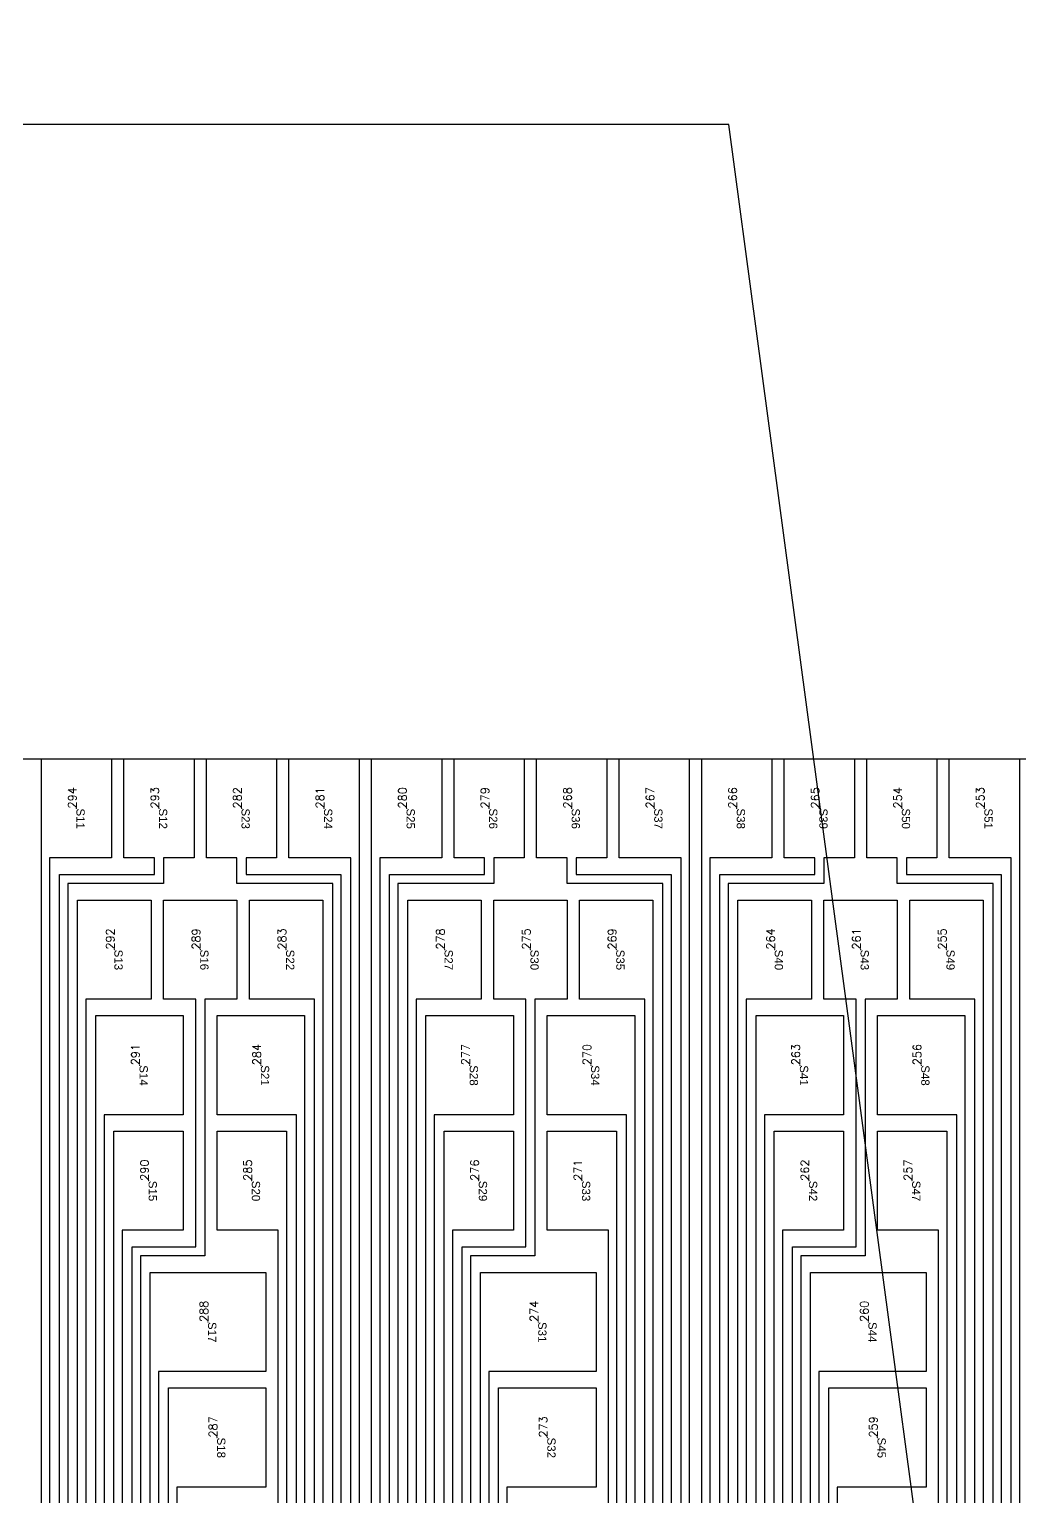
# Model space of a CAD drawing. Extents: x 10 to 206, y -65 to 73.
# Drawn here: x 58.5 to 59.7, y 40.258 to 42.035 of the extents above; entities that cross this region are included whole.
import ezdxf
from ezdxf.enums import TextEntityAlignment as Align

# ---------------------------------------------------------------- set-up
doc = ezdxf.new("R2010")
doc.units = 0
doc.header["$LTSCALE"] = 0.5
doc.layers.get('0').update_dxf_attribs({"lineweight": 13})
for name, color, linetype in [('01 Copper', 3, 'Continuous'), ('02 Polyimide', 160, 'Continuous'), ('08 Dimension&pin assignment', 7, 'Continuous')]:
    doc.layers.add(name, color=color, linetype=linetype)
doc.layers.add('13 OL no.', color=190, linetype='Continuous', lineweight=0)
doc.layers.add('14 OL name', color=220, linetype='Continuous', lineweight=0)
doc.styles.add('BWCUSTNM', font='txt.shx', dxfattribs={"bigfont": 'AllInOneBig.shx'})
doc.styles.add('MBC_Arial_Font', font='arial.ttf')
doc.styles.get("Standard").update_dxf_attribs({"font": 'romans.shx', "width": 0.75, "bigfont": 'AllInOneBig.shx'})
doc.dimstyles.new('ISO-25', dxfattribs={"dimtxt": 0.5, "dimasz": 0.8, "dimexe": 0.1, "dimexo": 0.1, "dimgap": 0.1, "dimtad": 1, "dimdec": 3, "dimzin": 1, "dimdsep": 46, "dimtxsty": 'Standard', "dimcen": 0.5, "dimadec": 0, "dimazin": 0, "dimtfac": 1, "dimtdec": 3, "dimtmove": 0, "dimatfit": 3, "dimfxl": 0, "dimarcsym": 0})
doc.dimstyles.new('ISO-25$0', dxfattribs={"dimtxt": 0.5, "dimasz": 1, "dimexe": 0.1, "dimexo": 0.1, "dimgap": 0.1, "dimtad": 1, "dimdec": 3, "dimzin": 1, "dimdsep": 46, "dimtxsty": 'Standard', "dimcen": 0.5, "dimadec": 0, "dimazin": 0, "dimtfac": 1, "dimtdec": 3, "dimtmove": 0, "dimatfit": 3, "dimfxl": 0, "dimarcsym": 0})

# ---------------------------------------------------------------- blocks, each defined once
blk = doc.blocks.new('*D602')
at = {"layer": '08 Dimension&pin assignment', "color": 0, "lineweight": -2, "transparency": 16777216}
for p, q in [((55.9754, 38.2669), (55.9754, 46.9014)), ((62.1073, 42.4464), (62.1073, 46.9014)), ((55.9754, 46.8014), (49.3147, 46.8014)), ((61.3073, 46.8014), (56.7754, 46.8014))]:
    blk.add_line(p, q, dxfattribs=at)
at = {"layer": '08 Dimension&pin assignment', "color": 0, "transparency": 16777216}
for points in [[(56.7754, 46.9348), (56.7754, 46.6681), (55.9754, 46.8014)], [(61.3073, 46.6681), (61.3073, 46.9348), (62.1073, 46.8014)]]:
    blk.add_solid(points, dxfattribs=at)
at = {"layer": 'Defpoints', "color": 0, "transparency": 16777216}
for p in [(55.9754, 46.8014), (62.1073, 42.3464), (55.9754, 38.1669)]:
    blk.add_point(p, dxfattribs=at)
at = {"layer": '08 Dimension&pin assignment', "color": 0, "transparency": 16777216, "insert": (52.1557, 47.2824), "char_height": 0.5, "attachment_point": 5}
blk.add_mtext('6.1318644%%P{\\C2;0.1}(SR)', dxfattribs=at)
blk = doc.blocks.new('*D603')
at = {"layer": '08 Dimension&pin assignment', "color": 0, "lineweight": -2, "transparency": 16777216}
for p, q in [((57.0683, 38.6369), (57.0683, 48.9014)), ((67.1463, 38.6369), (67.1463, 48.9014)), ((57.8683, 48.8014), (66.3463, 48.8014))]:
    blk.add_line(p, q, dxfattribs=at)
at = {"layer": '08 Dimension&pin assignment', "color": 0, "transparency": 16777216}
for points in [[(57.8683, 48.9348), (57.8683, 48.6681), (57.0683, 48.8014)], [(66.3463, 48.6681), (66.3463, 48.9348), (67.1463, 48.8014)]]:
    blk.add_solid(points, dxfattribs=at)
at = {"layer": 'Defpoints', "color": 0, "transparency": 16777216}
for p in [(67.1463, 48.8014), (57.0683, 38.5369), (67.1463, 38.5369)]:
    blk.add_point(p, dxfattribs=at)
at = {"layer": '08 Dimension&pin assignment', "color": 0, "transparency": 16777216, "insert": (62.1073, 49.2824), "char_height": 0.5, "attachment_point": 5}
blk.add_mtext('*10.0780%%P0.003(Mark~Mark) after IC', dxfattribs=at)
blk = doc.blocks.new('*D605')
at = {"layer": '08 Dimension&pin assignment', "color": 0, "lineweight": -2, "transparency": 16777216}
for p, q in [((57.2792, 38.7952), (57.2792, 44.9014)), ((66.9353, 38.7952), (66.9353, 44.9014)), ((58.0792, 44.8014), (66.1353, 44.8014))]:
    blk.add_line(p, q, dxfattribs=at)
at = {"layer": '08 Dimension&pin assignment', "color": 0, "transparency": 16777216}
for points in [[(58.0792, 44.9348), (58.0792, 44.6681), (57.2792, 44.8014)], [(66.1353, 44.6681), (66.1353, 44.9348), (66.9353, 44.8014)]]:
    blk.add_solid(points, dxfattribs=at)
at = {"layer": 'Defpoints', "color": 0, "transparency": 16777216}
for p in [(66.9353, 44.8014), (57.2792, 38.6952), (66.9353, 38.6952)]:
    blk.add_point(p, dxfattribs=at)
at = {"layer": '08 Dimension&pin assignment', "color": 0, "transparency": 16777216, "insert": (62.1073, 45.2824), "char_height": 0.5, "attachment_point": 5}
blk.add_mtext('*P0.03*(323-1)*0.9996=*9.656136%%P0.003(Total pitch) after IC', dxfattribs=at)
blk = doc.blocks.new('*D606')
at = {"layer": '08 Dimension&pin assignment', "color": 0, "lineweight": -2, "transparency": 16777216}
for p, q in [((44.6198, 41.2514), (44.6198, 53.9014)), ((79.5948, 41.2514), (79.5948, 53.9014)), ((45.4198, 53.8014), (78.7948, 53.8014))]:
    blk.add_line(p, q, dxfattribs=at)
at = {"layer": '08 Dimension&pin assignment', "color": 0, "transparency": 16777216}
for points in [[(45.4198, 53.9348), (45.4198, 53.6681), (44.6198, 53.8014)], [(78.7948, 53.9348), (78.7948, 53.6681), (79.5948, 53.8014)]]:
    blk.add_solid(points, dxfattribs=at)
at = {"layer": '08 Dimension&pin assignment', "color": 0, "transparency": 16777216, "insert": (62.1014, 54.1514), "char_height": 0.5, "attachment_point": 5}
blk.add_mtext('34.975%%P0.2', dxfattribs=at)
blk = doc.blocks.new('*D622')
at = {"layer": '08 Dimension&pin assignment', "color": 0, "lineweight": -2, "transparency": 16777216}
for p, q in [((46.1973, 39.1364), (46.1973, 52.9014)), ((78.0173, 39.1364), (78.0173, 52.9014)), ((46.9973, 52.8014), (77.2173, 52.8014))]:
    blk.add_line(p, q, dxfattribs=at)
at = {"layer": '08 Dimension&pin assignment', "color": 0, "transparency": 16777216}
for points in [[(46.9973, 52.9348), (46.9973, 52.6681), (46.1973, 52.8014)], [(77.2173, 52.9348), (77.2173, 52.6681), (78.0173, 52.8014)]]:
    blk.add_solid(points, dxfattribs=at)
at = {"layer": '08 Dimension&pin assignment', "color": 0, "transparency": 16777216, "insert": (62.1014, 53.1514), "char_height": 0.5, "width": 4.25, "attachment_point": 5}
blk.add_mtext('31.820%%P0.07', dxfattribs=at)
blk = doc.blocks.new('*D626')
at = {"layer": '08 Dimension&pin assignment', "color": 0, "lineweight": -2, "transparency": 16777216}
for p, q in [((47.8345, 43.0835), (54.2023, 43.0835)), ((54.2023, 43.0835), (56.6015, 36.6674)), ((58.6329, 31.2348), (56.8817, 35.9181)), ((58.9131, 30.4855), (59.1932, 29.7361))]:
    blk.add_line(p, q, dxfattribs=at)
at = {"layer": '08 Dimension&pin assignment', "color": 0, "transparency": 16777216}
for points in [[(56.7263, 36.7141), (56.4766, 36.6207), (56.8817, 35.9181)], [(59.0379, 30.5322), (58.7882, 30.4388), (58.6329, 31.2348)]]:
    blk.add_solid(points, dxfattribs=at)
at = {"layer": '08 Dimension&pin assignment', "color": 0, "transparency": 16777216, "insert": (50.9684, 43.5644), "char_height": 0.5, "attachment_point": 5}
blk.add_mtext('∅5.000(Tape NG hole)', dxfattribs=at)
blk = doc.blocks.new('*D629')
at = {"layer": '08 Dimension&pin assignment', "color": 0, "lineweight": -2, "transparency": 16777216}
for p, q in [((55.6423, 35.3125), (55.6423, 51.9014)), ((68.5723, 35.3125), (68.5723, 51.9014)), ((56.4423, 51.8014), (67.7723, 51.8014))]:
    blk.add_line(p, q, dxfattribs=at)
at = {"layer": '08 Dimension&pin assignment', "color": 0, "transparency": 16777216}
for points in [[(56.4423, 51.9348), (56.4423, 51.6681), (55.6423, 51.8014)], [(67.7723, 51.9348), (67.7723, 51.6681), (68.5723, 51.8014)]]:
    blk.add_solid(points, dxfattribs=at)
at = {"layer": '08 Dimension&pin assignment', "color": 0, "transparency": 16777216, "insert": (62.1073, 52.2824), "char_height": 0.5, "attachment_point": 5}
blk.add_mtext('12.930±0.1(Cutline)', dxfattribs=at)
blk = doc.blocks.new('*D632')
at = {"layer": '08 Dimension&pin assignment', "color": 0, "lineweight": -2, "transparency": 16777216}
for p, q in [((86.5948, 34.3764), (86.5948, 45.0329)), ((57.8573, 33.5764), (86.6948, 33.5764)), ((79.6948, 33.5764), (86.6948, 33.5764)), ((86.5948, 32.7764), (86.5948, 31.9764))]:
    blk.add_line(p, q, dxfattribs=at)
at = {"layer": '08 Dimension&pin assignment', "color": 0, "transparency": 16777216}
for points in [[(86.4614, 34.3764), (86.7281, 34.3764), (86.5948, 33.5764)], [(86.4614, 32.7764), (86.7281, 32.7764), (86.5948, 33.5764)]]:
    blk.add_solid(points, dxfattribs=at)
at = {"layer": '08 Dimension&pin assignment', "color": 0, "transparency": 16777216, "insert": (86.1138, 41.0847), "char_height": 0.5, "attachment_point": 5, "rotation": 90}
blk.add_mtext('0%%P1(%%C5mm Tape NG Hole)', dxfattribs=at)
blk = doc.blocks.new('*D634')
at = {"layer": '08 Dimension&pin assignment', "color": 0, "lineweight": -2, "transparency": 16777216}
for p, q in [((57.1158, 41.2514), (57.1158, 47.9014)), ((67.0988, 41.2514), (67.0988, 47.9014)), ((66.2988, 47.8014), (57.9158, 47.8014))]:
    blk.add_line(p, q, dxfattribs=at)
at = {"layer": '08 Dimension&pin assignment', "color": 0, "transparency": 16777216}
for points in [[(57.9158, 47.9348), (57.9158, 47.6681), (57.1158, 47.8014)], [(66.2988, 47.9348), (66.2988, 47.6681), (67.0988, 47.8014)]]:
    blk.add_solid(points, dxfattribs=at)
at = {"layer": '08 Dimension&pin assignment', "color": 0, "transparency": 16777216, "insert": (62.1073, 48.2824), "char_height": 0.5, "attachment_point": 5}
blk.add_mtext('9.983(MARK)', dxfattribs=at)
blk = doc.blocks.new('*D635')
at = {"layer": '08 Dimension&pin assignment', "color": 0, "lineweight": -2, "transparency": 16777216}
for p, q in [((57.3051, 37.7672), (57.3051, 49.9014)), ((66.9094, 37.7672), (66.9094, 49.9014)), ((58.1051, 49.8014), (66.1094, 49.8014))]:
    blk.add_line(p, q, dxfattribs=at)
at = {"layer": '08 Dimension&pin assignment', "color": 0, "transparency": 16777216}
for points in [[(58.1051, 49.9348), (58.1051, 49.6681), (57.3051, 49.8014)], [(66.1094, 49.9348), (66.1094, 49.6681), (66.9094, 49.8014)]]:
    blk.add_solid(points, dxfattribs=at)
at = {"layer": 'Defpoints', "color": 0, "transparency": 16777216}
for p in [(66.9094, 49.8014), (57.3051, 37.6672), (66.9094, 37.6672)]:
    blk.add_point(p, dxfattribs=at)
at = {"layer": '08 Dimension&pin assignment', "color": 0, "transparency": 16777216, "insert": (62.1073, 50.2824), "char_height": 0.5, "width": 8.508446, "attachment_point": 5}
blk.add_mtext('9.604±0.1(Cutline)', dxfattribs=at)
blk = doc.blocks.new('*D639')
at = {"layer": '08 Dimension&pin assignment', "color": 0, "lineweight": -2, "transparency": 16777216}
for p, q in [((56.6923, 34.1764), (56.6923, 45.9014)), ((62.1073, 42.4464), (62.1073, 45.9014)), ((61.3073, 45.8014), (57.4923, 45.8014))]:
    blk.add_line(p, q, dxfattribs=at)
at = {"layer": '08 Dimension&pin assignment', "color": 0, "transparency": 16777216}
for points in [[(57.4923, 45.9348), (57.4923, 45.6681), (56.6923, 45.8014)], [(61.3073, 45.9348), (61.3073, 45.6681), (62.1073, 45.8014)]]:
    blk.add_solid(points, dxfattribs=at)
at = {"layer": '08 Dimension&pin assignment', "color": 0, "transparency": 16777216, "insert": (59.3998, 46.2824), "char_height": 0.5, "attachment_point": 5}
blk.add_mtext('5.415{\\A1;\\Fromans,bigfont|c128;%%P0.1\\Fromans,bigfont|c136;5\\Fromans,bigfont|c128;(\\Fromans,bigfont|c136;SR\\Fromans,bigfont|c128;)}', dxfattribs=at)
blk = doc.blocks.new('*D644')
at = {"layer": '08 Dimension&pin assignment', "color": 0, "lineweight": -2, "transparency": 16777216}
for p, q in [((56.7683, 38.5369), (56.7683, 50.9014)), ((67.4463, 38.5369), (67.4463, 50.9014)), ((57.5683, 50.8014), (66.6463, 50.8014))]:
    blk.add_line(p, q, dxfattribs=at)
at = {"layer": '08 Dimension&pin assignment', "color": 0, "transparency": 16777216}
for points in [[(57.5683, 50.9348), (57.5683, 50.6681), (56.7683, 50.8014)], [(66.6463, 50.9348), (66.6463, 50.6681), (67.4463, 50.8014)]]:
    blk.add_solid(points, dxfattribs=at)
at = {"layer": '08 Dimension&pin assignment', "color": 0, "transparency": 16777216, "insert": (62.1073, 51.2824), "char_height": 0.5, "width": 7.421255, "attachment_point": 5}
blk.add_mtext('10.678±0.1(Cutline)', dxfattribs=at)
blk = doc.blocks.new('*D692')
at = {"layer": '08 Dimension&pin assignment', "color": 0, "lineweight": -2, "transparency": 16777216}
for p, q in [((57.1453, 33.9409), (57.1453, 43.8654)), ((67.0692, 33.9409), (67.0692, 43.8654)), ((57.9453, 43.7654), (66.2692, 43.7654)), ((67.0692, 43.7654), (78.7121, 43.7654))]:
    blk.add_line(p, q, dxfattribs=at)
at = {"layer": '08 Dimension&pin assignment', "color": 0, "transparency": 16777216}
for points in [[(57.9453, 43.8987), (57.9453, 43.632), (57.1453, 43.7654)], [(66.2692, 43.632), (66.2692, 43.8987), (67.0692, 43.7654)]]:
    blk.add_solid(points, dxfattribs=at)
at = {"layer": 'Defpoints', "color": 0, "transparency": 16777216}
for p in [(67.0692, 43.7654), (57.1453, 33.8409), (67.0692, 33.8409)]:
    blk.add_point(p, dxfattribs=at)
at = {"layer": '08 Dimension&pin assignment', "color": 0, "transparency": 16777216, "insert": (73.2907, 44.2463), "char_height": 0.5, "attachment_point": 5}
blk.add_mtext('{\\Fromans,chineset|c0;\\C2;9.9\\Fromans.shx,chineset.shx|c0;18*1.0006=9.9239508%%P0.005(I/L)}', dxfattribs=at)

msp = doc.modelspace()

# ---------------------------------------------------------------- linework, layer by layer
for p in [(58.55725674, 41.09142951), (58.65725674, 41.09142951), (58.75725674, 41.09142951), (58.85725674, 41.09142951), (58.95725674, 41.09142951), (59.05725674, 41.09142951), (59.15725674, 41.09142951), (59.25725674, 41.09142951), (59.35725674, 41.09142951), (59.45725674, 41.09142951), (59.55725674, 41.09142951), (59.65725674, 41.09142951), (58.60325674, 40.92042951), (58.70725674, 40.92042951), (58.81125674, 40.92042951), (59.00325674, 40.92042951), (59.10725674, 40.92042951), (59.21125674, 40.92042951), (59.40325674, 40.92042951), (59.50725674, 40.92042951), (59.61125674, 40.92042951), (58.63375674, 40.78042951), (58.78075674, 40.78042951), (59.03375674, 40.78042951), (59.18075674, 40.78042951), (59.43375674, 40.78042951), (59.58075674, 40.78042951), (58.64475674, 40.64042951), (58.76975674, 40.64042951), (59.04475674, 40.64042951), (59.16975674, 40.64042951), (59.44475674, 40.64042951), (59.56975674, 40.64042951), (58.71675674, 40.46942951), (59.11675674, 40.46942951), (59.51675674, 40.46942951), (58.72775674, 40.32942951), (59.12775674, 40.32942951), (59.52775674, 40.32942951)]:
    msp.add_point(p)
at = {"layer": '01 Copper'}
for points in [[(58.47070874, 35.77851352), (58.47070874, 38.57693204), (58.47370874, 38.58693204), (58.47370874, 38.68693204), (58.47070874, 38.69693204), (58.47070874, 39.81802861), (58.51475674, 39.90916839), (58.51475674, 41.15142951), (58.59975674, 41.15142951), (58.59975674, 41.03142951), (58.52475674, 41.03142951), (58.52475674, 39.89768625), (58.48670874, 39.81896109), (58.48670874, 38.69693204), (58.48370874, 38.68693204), (58.48370874, 38.58693204), (58.48670874, 38.57693204), (58.48670874, 35.77602542, -0.1359329595)], [(58.50069674, 35.7740713), (58.50069674, 38.57693204), (58.50369674, 38.58693204), (58.50369674, 38.68693204), (58.50069674, 38.69693204), (58.50069674, 39.81802861), (58.53675674, 39.89264041), (58.53675674, 41.01142951), (58.65175674, 41.01142951), (58.65175674, 41.03142951), (58.61475674, 41.03142951), (58.61475674, 41.15142951), (58.69975674, 41.15142951), (58.69975674, 41.03142951), (58.66275674, 41.03142951), (58.66275674, 41.00042951), (58.54675674, 41.00042951), (58.54675674, 39.88115827), (58.51669674, 39.81896109), (58.51669674, 38.69693204), (58.51369674, 38.68693204), (58.51369674, 38.58693204), (58.51669674, 38.57693204), (58.51669674, 35.77158321, -0.1359329595)], [(58.83056474, 35.7252069), (58.83056474, 38.57693204), (58.83356474, 38.58693204), (58.83356474, 38.68693204), (58.83056474, 38.69693204), (58.83056474, 39.81802864), (58.86775674, 39.89498262), (58.86775674, 41.00042951), (58.75175674, 41.00042951), (58.75175674, 41.03142951), (58.71475674, 41.03142951), (58.71475674, 41.15142951), (58.79975674, 41.15142951), (58.79975674, 41.03142951), (58.76275674, 41.03142951), (58.76275674, 41.01142951), (58.87775674, 41.01142951), (58.87775674, 39.88350049), (58.84656474, 39.81896111), (58.84656474, 38.69693204), (58.84356474, 38.68693204), (58.84356474, 38.58693204), (58.84656474, 38.57693204), (58.84656474, 35.72271881, -0.1359329595)], [(58.86055274, 35.72076469), (58.86055274, 38.57693204), (58.86355274, 38.58693204), (58.86355274, 38.68693204), (58.86055274, 38.69693204), (58.86055274, 39.81802863), (58.88975674, 39.87845464), (58.88975674, 41.03142951), (58.81475674, 41.03142951), (58.81475674, 41.15142951), (58.89975674, 41.15142951), (58.89975674, 39.86697251), (58.87655274, 39.8189611), (58.87655274, 38.69693204), (58.87355274, 38.68693204), (58.87355274, 38.58693204), (58.87655274, 38.57693204), (58.87655274, 35.71827659, -0.1359329595)], [(58.89054074, 35.71632247), (58.89054074, 38.57693204), (58.89354074, 38.58693204), (58.89354074, 38.68693204), (58.89054074, 38.69693204), (58.89054074, 39.81802863), (58.91475674, 39.86813396), (58.91475674, 41.15142951), (58.99975674, 41.15142951), (58.99975674, 41.03142951), (58.92475674, 41.03142951), (58.92475674, 39.85665183), (58.90654074, 39.8189611), (58.90654074, 38.69693204), (58.90354074, 38.68693204), (58.90354074, 38.58693204), (58.90654074, 38.57693204), (58.90654074, 35.71383438, -0.1359329595)], [(58.92052874, 35.71188025), (58.92052874, 38.57693204), (58.92352874, 38.58693204), (58.92352874, 38.68693204), (58.92052874, 38.69693204), (58.92052874, 39.81802862), (58.93675674, 39.85160598), (58.93675674, 41.01142951), (59.05175674, 41.01142951), (59.05175674, 41.03142951), (59.01475674, 41.03142951), (59.01475674, 41.15142951), (59.09975674, 41.15142951), (59.09975674, 41.03142951), (59.06275674, 41.03142951), (59.06275674, 41.00042951), (58.94675674, 41.00042951), (58.94675674, 39.84012385), (58.93652874, 39.81896109), (58.93652874, 38.69693204), (58.93352874, 38.68693204), (58.93352874, 38.58693204), (58.93652874, 38.57693204), (58.93652874, 35.70939216, -0.1359329595)], [(59.22040874, 35.66745807), (59.22040874, 38.57693204), (59.22340874, 38.58693204), (59.22340874, 38.68693204), (59.22040874, 38.69693204), (59.22040874, 39.81802862), (59.26775674, 39.91599642), (59.26775674, 41.00042951), (59.15175674, 41.00042951), (59.15175674, 41.03142951), (59.11475674, 41.03142951), (59.11475674, 41.15142951), (59.19975674, 41.15142951), (59.19975674, 41.03142951), (59.16275674, 41.03142951), (59.16275674, 41.01142951), (59.27775674, 41.01142951), (59.27775674, 39.90451429), (59.23640874, 39.8189611), (59.23640874, 38.69693204), (59.23340874, 38.68693204), (59.23340874, 38.58693204), (59.23640874, 38.57693204), (59.23640874, 35.66496998, -0.1359329595)], [(59.25039674, 35.66301586), (59.25039674, 38.57693204), (59.25339674, 38.58693204), (59.25339674, 38.68693204), (59.25039674, 38.69693204), (59.25039674, 39.81802862), (59.28975674, 39.89946844), (59.28975674, 41.03142951), (59.21475674, 41.03142951), (59.21475674, 41.15142951), (59.29975674, 41.15142951), (59.29975674, 39.8879863), (59.26639674, 39.8189611), (59.26639674, 38.69693204), (59.26339674, 38.68693204), (59.26339674, 38.58693204), (59.26639674, 38.57693204), (59.26639674, 35.66052776, -0.1359329595)], [(59.28038474, 35.65857364), (59.28038474, 38.57693204), (59.28338474, 38.58693204), (59.28338474, 38.68693204), (59.28038474, 38.69693204), (59.28038474, 39.81802862), (59.31475674, 39.88914776), (59.31475674, 41.15142951), (59.39975674, 41.15142951), (59.39975674, 41.03142951), (59.32475674, 41.03142951), (59.32475674, 39.87766563), (59.29638474, 39.81896109), (59.29638474, 38.69693204), (59.29338474, 38.68693204), (59.29338474, 38.58693204), (59.29638474, 38.57693204), (59.29638474, 35.65608555, -0.1359329595)], [(59.31037274, 35.65413142), (59.31037274, 38.57693204), (59.31337274, 38.58693204), (59.31337274, 38.68693204), (59.31037274, 38.69693204), (59.31037274, 39.81802862), (59.33675674, 39.87261978), (59.33675674, 41.01142951), (59.45175674, 41.01142951), (59.45175674, 41.03142951), (59.41475674, 41.03142951), (59.41475674, 41.15142951), (59.49975674, 41.15142951), (59.49975674, 41.03142951), (59.46275674, 41.03142951), (59.46275674, 41.00042951), (59.34675674, 41.00042951), (59.34675674, 39.86113765), (59.32637274, 39.81896109), (59.32637274, 38.69693204), (59.32337274, 38.68693204), (59.32337274, 38.58693204), (59.32637274, 38.57693204), (59.32637274, 35.65164333, -0.1359329595)], [(59.64024074, 35.60526703), (59.64024074, 38.57693204), (59.64324074, 38.58693204), (59.64324074, 38.68693204), (59.64024074, 38.69693204), (59.64024074, 39.81769542), (59.66775674, 39.8738262), (59.66775674, 41.00042951), (59.55175674, 41.00042951), (59.55175674, 41.03142951), (59.51475674, 41.03142951), (59.51475674, 41.15142951), (59.59975674, 41.15142951), (59.59975674, 41.03142951), (59.56275674, 41.03142951), (59.56275674, 41.01142951), (59.67775674, 41.01142951), (59.67775674, 39.86241956), (59.65624074, 39.81852837), (59.65624074, 38.69693204), (59.65324074, 38.68693204), (59.65324074, 38.58693204), (59.65624074, 38.57693204), (59.65624074, 35.60277893, -0.1359329595)], [(59.67022874, 35.60082481), (59.67022874, 38.57693204), (59.67322874, 38.58693204), (59.67322874, 38.68693204), (59.67022874, 38.69693204), (59.67022874, 39.81752883), (59.68975674, 39.85736463), (59.68975674, 41.03142951), (59.61475674, 41.03142951), (59.61475674, 41.15142951), (59.69975674, 41.15142951), (59.69975674, 39.84595799), (59.68622874, 39.81836178), (59.68622874, 38.69693204), (59.68322874, 38.68693204), (59.68322874, 38.58693204), (59.68622874, 38.57693204), (59.68622874, 35.59833672, -0.1359329595)], [(58.53068474, 35.76962908), (58.53068474, 38.57693204), (58.53368474, 38.58693204), (58.53368474, 38.68693204), (58.53068474, 38.69693204), (58.53068474, 39.81802861), (58.55875674, 39.87611242), (58.55875674, 40.98042951), (58.64775674, 40.98042951), (58.64775674, 40.86042951), (58.56875674, 40.86042951), (58.56875674, 39.86463029), (58.54668474, 39.81896109), (58.54668474, 38.69693204), (58.54368474, 38.68693204), (58.54368474, 38.58693204), (58.54668474, 38.57693204), (58.54668474, 35.76714099, -0.1359329595)], [(58.62064874, 35.75630243), (58.62064874, 38.57693204), (58.62364874, 38.58693204), (58.62364874, 38.68693204), (58.62064874, 38.69693204), (58.62064874, 39.81802861), (58.62475674, 39.82652848), (58.62475674, 40.56042951), (58.70175674, 40.56042951), (58.70175674, 40.86042951), (58.66275674, 40.86042951), (58.66275674, 40.98042951), (58.75175674, 40.98042951), (58.75175674, 40.86042951), (58.71275674, 40.86042951), (58.71275674, 40.54942951), (58.63475674, 40.54942951), (58.63475674, 39.82194335), (58.63664874, 39.81802861), (58.63664874, 38.69693204), (58.63364874, 38.68693204), (58.63364874, 38.58693204), (58.63664874, 38.57693204), (58.63664874, 35.75381434, -0.1359329595)], [(58.80057674, 35.72964912), (58.80057674, 38.57693204), (58.80357674, 38.58693204), (58.80357674, 38.68693204), (58.80057674, 38.69693204), (58.80057674, 39.81802864), (58.84575674, 39.9115106), (58.84575674, 40.86042951), (58.76675674, 40.86042951), (58.76675674, 40.98042951), (58.85575674, 40.98042951), (58.85575674, 39.90002847), (58.81657674, 39.81896111), (58.81657674, 38.69693204), (58.81357674, 38.68693204), (58.81357674, 38.58693204), (58.81657674, 38.57693204), (58.81657674, 35.72716103, -0.1359329595)], [(58.95051674, 35.70743803), (58.95051674, 38.57693204), (58.95351674, 38.58693204), (58.95351674, 38.68693204), (58.95051674, 38.69693204), (58.95051674, 39.81802862), (58.95875674, 39.83507801), (58.95875674, 40.98042951), (59.04775674, 40.98042951), (59.04775674, 40.86042951), (58.96875674, 40.86042951), (58.96875674, 39.82359587), (58.96651674, 39.81896109), (58.96651674, 38.69693204), (58.96351674, 38.68693204), (58.96351674, 38.58693204), (58.96651674, 38.57693204), (58.96651674, 35.70494994, -0.1359329595)], [(59.04048074, 35.69411138), (59.04048074, 38.57693204), (59.04348074, 38.58693204), (59.04348074, 38.68693204), (59.04048074, 38.69693204), (59.04048074, 39.81896108), (59.02475674, 39.85149564), (59.02475674, 40.56042951), (59.10175674, 40.56042951), (59.10175674, 40.86042951), (59.06275674, 40.86042951), (59.06275674, 40.98042951), (59.15175674, 40.98042951), (59.15175674, 40.86042951), (59.11275674, 40.86042951), (59.11275674, 40.54942951), (59.03475674, 40.54942951), (59.03475674, 39.86297778), (59.05648074, 39.8180286), (59.05648074, 38.69693204), (59.05348074, 38.68693204), (59.05348074, 38.58693204), (59.05648074, 38.57693204), (59.05648074, 35.69162329, -0.1359329595)], [(59.19042074, 35.67190029), (59.19042074, 38.57693204), (59.19342074, 38.58693204), (59.19342074, 38.68693204), (59.19042074, 38.69693204), (59.19042074, 39.81802863), (59.24575674, 39.9325244), (59.24575674, 40.86042951), (59.16675674, 40.86042951), (59.16675674, 40.98042951), (59.25575674, 40.98042951), (59.25575674, 39.92104227), (59.20642074, 39.8189611), (59.20642074, 38.69693204), (59.20342074, 38.68693204), (59.20342074, 38.58693204), (59.20642074, 38.57693204), (59.20642074, 35.6694122, -0.1359329595)], [(59.34036074, 35.6496892), (59.34036074, 38.57693204), (59.34336074, 38.58693204), (59.34336074, 38.68693204), (59.34036074, 38.69693204), (59.34036074, 39.81802862), (59.35875674, 39.8560918), (59.35875674, 40.98042951), (59.44775674, 40.98042951), (59.44775674, 40.86042951), (59.36875674, 40.86042951), (59.36875674, 39.84460967), (59.35636074, 39.81896109), (59.35636074, 38.69693204), (59.35336074, 38.68693204), (59.35336074, 38.58693204), (59.35636074, 38.57693204), (59.35636074, 35.64720111, -0.1359329595)], [(59.43032474, 35.63636255), (59.43032474, 38.57693204), (59.43332474, 38.58693204), (59.43332474, 38.68693204), (59.43032474, 38.69693204), (59.43032474, 39.81885106), (59.42475674, 39.83064317), (59.42475674, 40.56042951), (59.50175674, 40.56042951), (59.50175674, 40.86042951), (59.46275674, 40.86042951), (59.46275674, 40.98042951), (59.55175674, 40.98042951), (59.55175674, 40.86042951), (59.51275674, 40.86042951), (59.51275674, 40.54942951), (59.43475674, 40.54942951), (59.43475674, 39.84225361), (59.44632474, 39.81775447), (59.44632474, 38.69693204), (59.44332474, 38.68693204), (59.44332474, 38.58693204), (59.44632474, 38.57693204), (59.44632474, 35.63387446, -0.1359329595)], [(59.61025274, 35.60970925), (59.61025274, 38.57693204), (59.61325274, 38.58693204), (59.61325274, 38.68693204), (59.61025274, 38.69693204), (59.61025274, 39.817862), (59.64575674, 39.89028777), (59.64575674, 40.86042951), (59.56675674, 40.86042951), (59.56675674, 40.98042951), (59.65575674, 40.98042951), (59.65575674, 39.87888112), (59.62625274, 39.81869496), (59.62625274, 38.69693204), (59.62325274, 38.68693204), (59.62325274, 38.58693204), (59.62625274, 38.57693204), (59.62625274, 35.60722115, -0.1359329595)], [(58.56067274, 35.76518686), (58.56067274, 38.57693204), (58.56367274, 38.58693204), (58.56367274, 38.68693204), (58.56067274, 38.69693204), (58.56067274, 39.81802861), (58.58075674, 39.85958444), (58.58075674, 40.84042951), (58.68675674, 40.84042951), (58.68675674, 40.72042951), (58.59075674, 40.72042951), (58.59075674, 39.84810231), (58.57667274, 39.81896109), (58.57667274, 38.69693204), (58.57367274, 38.68693204), (58.57367274, 38.58693204), (58.57667274, 38.57693204), (58.57667274, 35.76269877, -0.1359329595)], [(58.77058874, 35.73409134), (58.77058874, 38.57693204), (58.77358874, 38.58693204), (58.77358874, 38.68693204), (58.77058874, 38.69693204), (58.77058874, 39.81802864), (58.82375674, 39.92803858), (58.82375674, 40.72042951), (58.72775674, 40.72042951), (58.72775674, 40.84042951), (58.83375674, 40.84042951), (58.83375674, 39.91655645), (58.78658874, 39.81896112), (58.78658874, 38.69693204), (58.78358874, 38.68693204), (58.78358874, 38.58693204), (58.78658874, 38.57693204), (58.78658874, 35.73160325, -0.1359329595)], [(58.98050474, 35.70299582), (58.98050474, 38.57693204), (58.98350474, 38.58693204), (58.98350474, 38.68693204), (58.98050474, 38.69693204), (58.98050474, 39.81802861), (58.98075674, 39.81855003), (58.98075674, 40.84042951), (59.08675674, 40.84042951), (59.08675674, 40.72042951), (58.99075674, 40.72042951), (58.99075674, 39.82992181), (58.99650474, 39.81802861), (58.99650474, 38.69693204), (58.99350474, 38.68693204), (58.99350474, 38.58693204), (58.99650474, 38.57693204), (58.99650474, 35.70050772, -0.1359329595)], [(59.16043274, 35.67634251), (59.16043274, 38.57693204), (59.16343274, 38.58693204), (59.16343274, 38.68693204), (59.16043274, 38.69693204), (59.16043274, 39.81802863), (59.22375674, 39.94905238), (59.22375674, 40.72042951), (59.12775674, 40.72042951), (59.12775674, 40.84042951), (59.23375674, 40.84042951), (59.23375674, 39.93757025), (59.17643274, 39.8189611), (59.17643274, 38.69693204), (59.17343274, 38.68693204), (59.17343274, 38.58693204), (59.17643274, 38.57693204), (59.17643274, 35.67385442, -0.1359329595)], [(59.37034874, 35.64524699), (59.37034874, 38.57693204), (59.37334874, 38.58693204), (59.37334874, 38.68693204), (59.37034874, 38.69693204), (59.37034874, 39.81802861), (59.38075674, 39.83956382), (59.38075674, 40.84042951), (59.48675674, 40.84042951), (59.48675674, 40.72042951), (59.39075674, 40.72042951), (59.39075674, 39.82808169), (59.38634874, 39.81896109), (59.38634874, 38.69693204), (59.38334874, 38.68693204), (59.38334874, 38.58693204), (59.38634874, 38.57693204), (59.38634874, 35.64275889, -0.1359329595)], [(59.58026474, 35.61415146), (59.58026474, 38.57693204), (59.58326474, 38.58693204), (59.58326474, 38.68693204), (59.58026474, 38.69693204), (59.58026474, 39.81802859), (59.62375674, 39.90674934), (59.62375674, 40.72042951), (59.52775674, 40.72042951), (59.52775674, 40.84042951), (59.63375674, 40.84042951), (59.63375674, 39.89534269), (59.59626474, 39.81886154), (59.59626474, 38.69693204), (59.59326474, 38.68693204), (59.59326474, 38.58693204), (59.59626474, 38.57693204), (59.59626474, 35.61166337, -0.1359329595)], [(58.59066074, 35.76074465), (58.59066074, 38.57693204), (58.59366074, 38.58693204), (58.59366074, 38.68693204), (58.59066074, 38.69693204), (58.59066074, 39.81802861), (58.60275674, 39.84305646), (58.60275674, 40.70042951), (58.68675674, 40.70042951), (58.68675674, 40.58042951), (58.61275674, 40.58042951), (58.61275674, 39.83157433), (58.60666074, 39.81896109), (58.60666074, 38.69693204), (58.60366074, 38.68693204), (58.60366074, 38.58693204), (58.60666074, 38.57693204), (58.60666074, 35.75825655, -0.1359329595)], [(58.74060074, 35.73853356), (58.74060074, 38.57693204), (58.74360074, 38.58693204), (58.74360074, 38.68693204), (58.74060074, 38.69693204), (58.74060074, 39.81802865), (58.80175674, 39.94456656), (58.80175674, 40.58042951), (58.72775674, 40.58042951), (58.72775674, 40.70042951), (58.81175674, 40.70042951), (58.81175674, 39.93308443), (58.75660074, 39.81896112), (58.75660074, 38.69693204), (58.75360074, 38.68693204), (58.75360074, 38.58693204), (58.75660074, 38.57693204), (58.75660074, 35.73604547, -0.1359329595)], [(59.01049274, 35.6985536), (59.01049274, 38.57693204), (59.01349274, 38.58693204), (59.01349274, 38.68693204), (59.01049274, 38.69693204), (59.01049274, 39.81896109), (59.00275674, 39.83496766), (59.00275674, 40.70042951), (59.08675674, 40.70042951), (59.08675674, 40.58042951), (59.01275674, 40.58042951), (59.01275674, 39.8464498), (59.02649274, 39.81802861), (59.02649274, 38.69693204), (59.02349274, 38.68693204), (59.02349274, 38.58693204), (59.02649274, 38.57693204), (59.02649274, 35.69606551, -0.1359329595)], [(59.13044474, 35.68078473), (59.13044474, 38.57693204), (59.13344474, 38.58693204), (59.13344474, 38.68693204), (59.13044474, 38.69693204), (59.13044474, 39.81802863), (59.20175674, 39.96558036), (59.20175674, 40.58042951), (59.12775674, 40.58042951), (59.12775674, 40.70042951), (59.21175674, 40.70042951), (59.21175674, 39.95409823), (59.14644474, 39.8189611), (59.14644474, 38.69693204), (59.14344474, 38.68693204), (59.14344474, 38.58693204), (59.14644474, 38.57693204), (59.14644474, 35.67829664, -0.1359329595)], [(59.40033674, 35.64080477), (59.40033674, 38.57693204), (59.40333674, 38.58693204), (59.40333674, 38.68693204), (59.40033674, 38.69693204), (59.40033674, 39.81802861), (59.40275674, 39.82303584), (59.40275674, 40.70042951), (59.48675674, 40.70042951), (59.48675674, 40.58042951), (59.41275674, 40.58042951), (59.41275674, 39.82561047), (59.41633674, 39.81802861), (59.41633674, 38.69693204), (59.41333674, 38.68693204), (59.41333674, 38.58693204), (59.41633674, 38.57693204), (59.41633674, 35.63831668, -0.1359329595)], [(59.55027674, 35.61859368), (59.55027674, 38.57693204), (59.55327674, 38.58693204), (59.55327674, 38.68693204), (59.55027674, 38.69693204), (59.55027674, 39.81819518), (59.60175674, 39.9232109), (59.60175674, 40.58042951), (59.52775674, 40.58042951), (59.52775674, 40.70042951), (59.61175674, 40.70042951), (59.61175674, 39.91180426), (59.56627674, 39.81902813), (59.56627674, 38.69693204), (59.56327674, 38.68693204), (59.56327674, 38.58693204), (59.56627674, 38.57693204), (59.56627674, 35.61610559, -0.1359329595)], [(58.65063674, 35.75186021), (58.65063674, 38.57693204), (58.65363674, 38.58693204), (58.65363674, 38.68693204), (58.65063674, 38.69693204), (58.65063674, 39.81896109), (58.64675674, 39.8269892), (58.64675674, 40.52942951), (58.78675674, 40.52942951), (58.78675674, 40.40942951), (58.65675674, 40.40942951), (58.65675674, 39.83847134), (58.66663674, 39.81802861), (58.66663674, 38.69693204), (58.66363674, 38.68693204), (58.66363674, 38.58693204), (58.66663674, 38.57693204), (58.66663674, 35.74937212, -0.1359329595)], [(59.07046874, 35.68966916), (59.07046874, 38.57693204), (59.07346874, 38.58693204), (59.07346874, 38.68693204), (59.07046874, 38.69693204), (59.07046874, 39.81896108), (59.04675674, 39.86802363), (59.04675674, 40.52942951), (59.18675674, 40.52942951), (59.18675674, 40.40942951), (59.05675674, 40.40942951), (59.05675674, 39.87950576), (59.08646874, 39.8180286), (59.08646874, 38.69693204), (59.08346874, 38.68693204), (59.08346874, 38.58693204), (59.08646874, 38.57693204), (59.08646874, 35.68718107, -0.1359329595)], [(59.46031274, 35.63192033), (59.46031274, 38.57693204), (59.46331274, 38.58693204), (59.46331274, 38.68693204), (59.46031274, 38.69693204), (59.46031274, 39.81857691), (59.44675674, 39.84728631), (59.44675674, 40.52942951), (59.58675674, 40.52942951), (59.58675674, 40.40942951), (59.45675674, 40.40942951), (59.45675674, 39.85889675), (59.47631274, 39.81748033), (59.47631274, 38.69693204), (59.47331274, 38.68693204), (59.47331274, 38.58693204), (59.47631274, 38.57693204), (59.47631274, 35.62943224, -0.1359329595)], [(58.68062474, 35.74741799), (58.68062474, 38.57693204), (58.68362474, 38.58693204), (58.68362474, 38.68693204), (58.68062474, 38.69693204), (58.68062474, 39.81896108), (58.66875674, 39.84351719), (58.66875674, 40.38942951), (58.78675674, 40.38942951), (58.78675674, 40.26942951), (58.67875674, 40.26942951), (58.67875674, 39.85499932), (58.69662474, 39.8180286), (58.69662474, 38.69693204), (58.69362474, 38.68693204), (58.69362474, 38.58693204), (58.69662474, 38.57693204), (58.69662474, 35.7449299, -0.1359329595)], [(59.10045674, 35.68522695), (59.10045674, 38.57693204), (59.10345674, 38.58693204), (59.10345674, 38.68693204), (59.10045674, 38.69693204), (59.10045674, 39.81896107), (59.06875674, 39.88455161), (59.06875674, 40.38942951), (59.18675674, 40.38942951), (59.18675674, 40.26942951), (59.07875674, 40.26942951), (59.07875674, 39.89603375), (59.11645674, 39.81802859), (59.11645674, 38.69693204), (59.11345674, 38.68693204), (59.11345674, 38.58693204), (59.11645674, 38.57693204), (59.11645674, 35.68273885, -0.1359329595)], [(59.49030074, 35.62747812), (59.49030074, 38.57693204), (59.49330074, 38.58693204), (59.49330074, 38.68693204), (59.49030074, 38.69693204), (59.49030074, 39.81830277), (59.46875674, 39.86392945), (59.46875674, 40.38942951), (59.58675674, 40.38942951), (59.58675674, 40.26942951), (59.47875674, 40.26942951), (59.47875674, 39.87553989), (59.50630074, 39.81720619), (59.50630074, 38.69693204), (59.50330074, 38.68693204), (59.50330074, 38.58693204), (59.50630074, 38.57693204), (59.50630074, 35.62499002, -0.1359329595)]]:
    msp.add_lwpolyline(points, format="xyb", dxfattribs=at)
at = {"layer": '02 Polyimide'}
msp.add_lwpolyline([(44.61975674, 41.15142951), (79.59475674, 41.15142951), (79.59475674, 26.90142951), (44.61975674, 26.90142951)], close=True, dxfattribs=at)

# ---------------------------------------------------------------- texts
at = {"layer": '13 OL no.', "style": 'BWCUSTNM'}
for s, p in [('294', (58.55225674, 41.09142951)), ('293', (58.65225674, 41.09142951)), ('282', (58.75225674, 41.09142951)), ('281', (58.85225674, 41.09142951)), ('280', (58.95225674, 41.09142951)), ('279', (59.05225674, 41.09142951)), ('268', (59.15225674, 41.09142951)), ('267', (59.25225674, 41.09142951)), ('266', (59.35225674, 41.09142951)), ('265', (59.45225674, 41.09142951)), ('254', (59.55225674, 41.09142951)), ('253', (59.65225674, 41.09142951)), ('292', (58.59825674, 40.92042951)), ('289', (58.70225674, 40.92042951)), ('283', (58.80625674, 40.92042951)), ('278', (58.99825674, 40.92042951)), ('275', (59.10225674, 40.92042951)), ('269', (59.20625674, 40.92042951)), ('264', (59.39825674, 40.92042951)), ('261', (59.50225674, 40.92042951)), ('255', (59.60625674, 40.92042951)), ('291', (58.62875674, 40.78042951)), ('284', (58.77575674, 40.78042951)), ('277', (59.02875674, 40.78042951)), ('270', (59.17575674, 40.78042951)), ('263', (59.42875674, 40.78042951)), ('256', (59.57575674, 40.78042951)), ('290', (58.63975674, 40.64042951)), ('285', (58.76475674, 40.64042951)), ('276', (59.03975674, 40.64042951)), ('271', (59.16475674, 40.64042951)), ('262', (59.43975674, 40.64042951)), ('257', (59.56475674, 40.64042951)), ('288', (58.71175674, 40.46942951)), ('274', (59.11175674, 40.46942951)), ('260', (59.51175674, 40.46942951)), ('287', (58.72275674, 40.32942951)), ('273', (59.12275674, 40.32942951)), ('259', (59.52275674, 40.32942951))]:
    msp.add_text(s, height=0.01, rotation=90, dxfattribs=at).set_placement(p, align=Align.MIDDLE_LEFT)
at = {"layer": '14 OL name', "style": 'MBC_Arial_Font'}
for s, p in [('S11', (58.56225674, 41.07900114)), ('S12', (58.66225674, 41.07900114)), ('S23', (58.76225674, 41.07900114)), ('S24', (58.86225674, 41.07900114)), ('S25', (58.96225674, 41.07900114)), ('S26', (59.06225674, 41.07900114)), ('S36', (59.16225674, 41.07900114)), ('S37', (59.26225674, 41.07900114)), ('S38', (59.36225674, 41.07900114)), ('S39', (59.46225674, 41.07900114)), ('S50', (59.56225674, 41.07900114)), ('S51', (59.66225674, 41.07900114)), ('S13', (58.60825674, 40.90800114)), ('S16', (58.71225674, 40.90800114)), ('S22', (58.81625674, 40.90800114)), ('S27', (59.00825674, 40.90800114)), ('S30', (59.11225674, 40.90800114)), ('S35', (59.21625674, 40.90800114)), ('S40', (59.40825674, 40.90800114)), ('S43', (59.51225674, 40.90800114)), ('S49', (59.61625674, 40.90800114)), ('S14', (58.63875674, 40.76800114)), ('S21', (58.78575674, 40.76800114)), ('S28', (59.03875674, 40.76800114)), ('S34', (59.18575674, 40.76800114)), ('S41', (59.43875674, 40.76800114)), ('S48', (59.58575674, 40.76800114)), ('S15', (58.64975674, 40.62800114)), ('S20', (58.77475674, 40.62800114)), ('S29', (59.04975674, 40.62800114)), ('S33', (59.17475674, 40.62800114)), ('S42', (59.44975674, 40.62800114)), ('S47', (59.57475674, 40.62800114)), ('S17', (58.72175674, 40.45700114)), ('S31', (59.12175674, 40.45700114)), ('S44', (59.52175674, 40.45700114)), ('S18', (58.73275674, 40.31700114)), ('S32', (59.13275674, 40.31700114)), ('S45', (59.53275674, 40.31700114))]:
    msp.add_text(s, height=0.01, rotation=270, dxfattribs=at).set_placement(p, align=Align.MIDDLE_CENTER)

# ---------------------------------------------------------------- dimensions: what is measured, and where the dimension line sits
at = {"layer": '08 Dimension&pin assignment'}
for base, p1, p2, text, override, picture, middle in [((79.59475674, 53.80142951), (44.61975674, 41.15142951), (79.59475674, 41.15142951), '<>%%P0.2', {"dimadec": 3}, '*D606', (62.10138895, 53.80142951)), ((78.01725674, 52.80142951), (46.19725674, 39.03642951), (78.01725674, 39.03642951), '<>%%P0.07', {"dimadec": 3}, '*D622', (62.10138895, 52.80142951)), ((68.57225674, 51.80142951), (55.64225674, 35.21245194), (68.57225674, 35.21245194), '<>±0.1(Cutline)', {"dimadec": 3}, '*D629', (62.10725674, 51.80142951)), ((67.14625674, 48.80142951), (57.06825674, 38.53693204), (67.14625674, 38.53693204), '*<>%%P0.003(Mark~Mark) after IC', {"dimdec": 4, "dimtxsty": 'Standard', "dimadec": 3}, '*D603', (62.10725674, 48.80142951)), ((55.9753923402, 46.8014295119), (62.1072567431, 42.3464295119), (55.9753923402, 38.1669320432), '<>%%P{\\C2;0.1}(SR)', {"dimdec": 8, "dimzin": 9, "dimtxsty": 'Standard', "dimadec": 3}, '*D602', (52.1557494831, 46.8014295119)), ((66.9353247431, 44.8014295119), (57.2791887431, 38.6951820432), (66.9353247431, 38.6951820432), '*P0.03*(323-1)*0.9996=*<>%%P0.003(Total pitch) after IC', {"dimdec": 8, "dimzin": 8, "dimtxsty": 'Standard', "dimadec": 3}, '*D605', (62.1072567431, 44.8014295119))]:
    dim = msp.add_linear_dim(base=base, p1=p1, p2=p2, text=text, dimstyle='ISO-25', override=override, dxfattribs=at)
    dim.commit()
    dim.dimension.update_dxf_attribs({"geometry": picture, "text_midpoint": middle, "dimtype": 160})
for base, p1, p2, text, dimstyle, override, picture, middle in [((67.44625674, 50.80142951), (56.76825674, 38.43693204), (67.44625674, 38.43693204), '<>±0.1(Cutline)', 'ISO-25$0', {"dimasz": 0.8, "dimadec": 3, "dimfxl": 1.25}, '*D644', (62.10725674, 51.28238189)), ((66.90940985, 49.80142951), (57.30510364, 37.66722836), (66.90940985, 37.66722836), '<>±0.1(Cutline)', 'ISO-25$0', {"dimasz": 0.8, "dimadec": 3, "dimfxl": 1.25}, '*D635', (62.10725674, 50.28238189)), ((57.11575674, 47.80142951), (67.09875674, 41.15142951), (57.11575674, 41.15142951), '<>(MARK)', 'ISO-25', {"dimzin": 8, "dimadec": 3}, '*D634', (62.10725674, 48.28238189)), ((56.69225674, 45.80142951), (62.10725674, 42.34642951), (56.69225674, 34.07642951), '<>{\\A1;\\Fromans,bigfont|c128;%%P0.1\\Fromans,bigfont|c136;5\\Fromans,bigfont|c128;(\\Fromans,bigfont|c136;SR\\Fromans,bigfont|c128;)}', 'ISO-25', {"dimzin": 8, "dimadec": 3}, '*D639', (59.39975674, 46.28238189))]:
    dim = msp.add_linear_dim(base=base, p1=p1, p2=p2, text=text, dimstyle=dimstyle, override=override, dxfattribs=at)
    dim.commit()
    dim.dimension.update_dxf_attribs({"geometry": picture, "text_midpoint": middle})
dim = msp.add_linear_dim(base=(86.5947567431, 33.5764295119), p1=(79.5947567431, 33.5764295119), p2=(57.7572567431, 33.5764295119), angle=90, text='<>%%P1(%%C5mm Tape NG Hole)', dimstyle='ISO-25', override={"dimzin": 8, "dimadec": 3}, dxfattribs=at)
dim.commit()
dim.dimension.update_dxf_attribs({"geometry": '*D632', "text_midpoint": (86.5947567431, 41.0846795121), "dimtype": 160})
dim = msp.add_diameter_dim_2p(p1=(58.63286189, 31.23478145), p2=(56.8816516, 35.91807757), text='<>(Tape NG hole)', dimstyle='ISO-25', override={"dimtoh": 1, "dimadec": 3}, dxfattribs=at)
dim.commit()
dim.dimension.update_dxf_attribs({"geometry": '*D626', "text_midpoint": (50.96839343, 43.08346141), "dimtype": 163})
at = {"layer": '08 Dimension&pin assignment', "color": 2}
dim = msp.add_linear_dim(base=(67.0692321431, 43.7653682511), p1=(57.1452813431, 33.8409295119), p2=(67.0692321431, 33.8409295119), text='{\\Fromans,chineset|c0;\\C2;9.9\\Fromans.shx,chineset.shx|c0;18*1.0006=<>%%P0.005(I/L)}', dimstyle='ISO-25', override={"dimdec": 8, "dimzin": 8, "dimtxsty": 'Standard', "dimadec": 3}, dxfattribs=at)
dim.commit()
dim.dimension.update_dxf_attribs({"geometry": '*D692', "text_midpoint": (73.2906607145, 44.2463206321)})

# ---------------------------------------------------------------- leaders
at = {"layer": '08 Dimension&pin assignment'}
msp.add_leader([(60.21356918, 35.4544125), (59.34748034, 41.91980575), (57.43618461, 41.91980575)], dimstyle='ISO-25', override={"dimasz": 0.5, "dimtoh": 1, "dimadec": 3, "dimfxl": 1.25}, dxfattribs=at)

doc.saveas('drawing.dxf')
